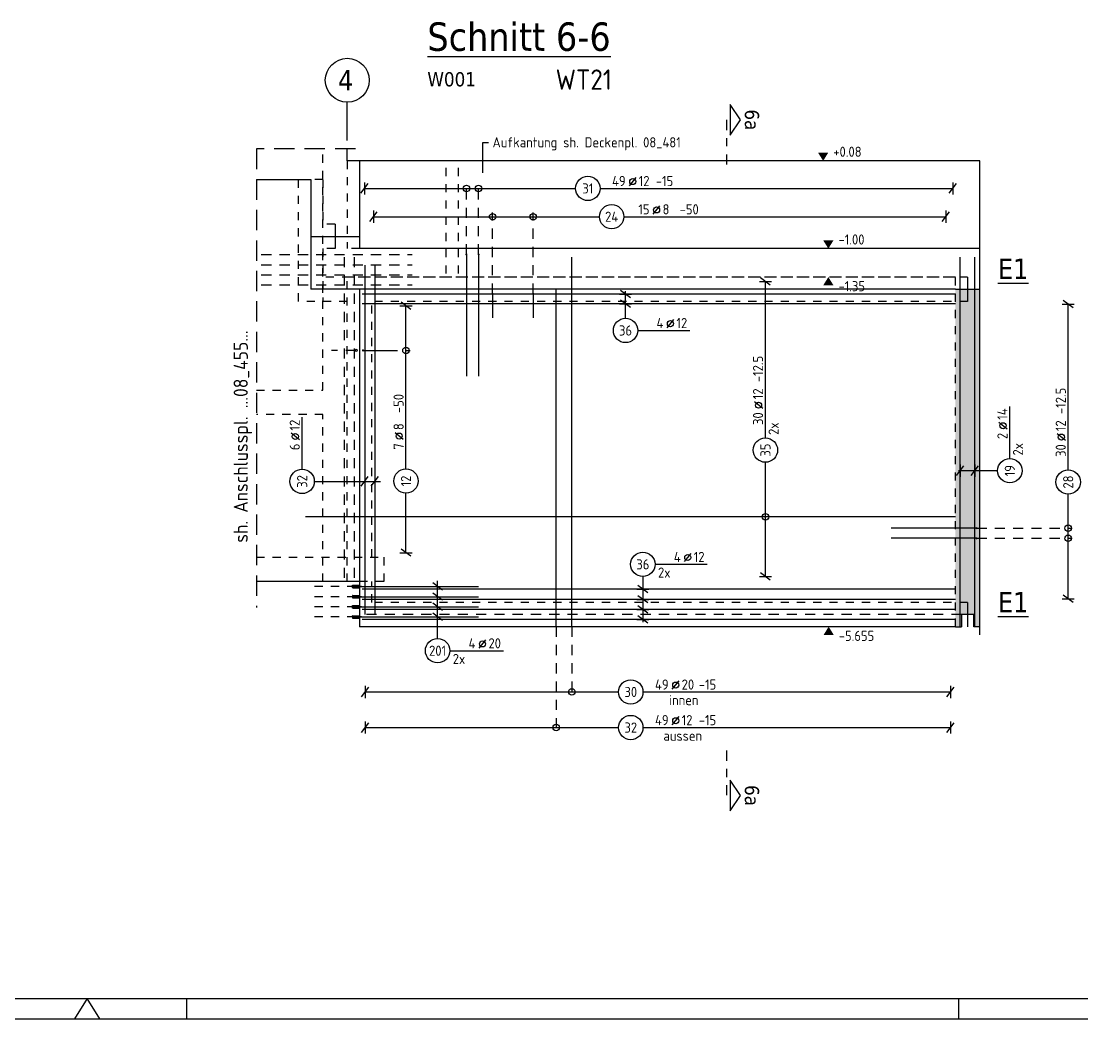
# Model space of a CAD drawing. Extents: x -0.5 to 94.3, y -7.1 to 49.1.
# Drawn here: x 38.41 to 51.47, y 0 to 12.28 of the extents above; entities that cross this region are included whole.
import ezdxf
from ezdxf.enums import TextEntityAlignment as Align

# ---------------------------------------------------------------- set-up
doc = ezdxf.new("R2010")
doc.units = 0
doc.header["$LTSCALE"] = 0.5
for name, pattern in [('AUSGEZOGEN', [1000.01, 1000, 0.01]), ('DASHDOTSMALL', [1.05, 0.5, -0.25, 0.05, -0.25]), ('DASHED', [0.75, 0.5, -0.25]), ('DOT', [0.175, 0.05, -0.125]), ('HIDDEN', [0.375, 0.25, -0.125]), ('HIDDEN2', [0.187, 0.125, -0.062]), ('HIDDEN4', [0.12, 0.02, -0.1]), ('PUNKT', [0.175, 0.05, -0.125]), ('STRICHPUNKT', [1, 0.5, -0.25, 0, -0.25]), ('STRICHPUNKT2', [0.55, 0.25, -0.125, 0.05, -0.125]), ('VERDECKT', [0.375, 0.25, -0.125])]:
    doc.linetypes.add(name, pattern=pattern)
for name, color, linetype in [('ACHSEN', 150, 'Continuous'), ('AFB', 7, 'Continuous'), ('AFU', 7, 'Continuous'), ('BETON', 7, 'Continuous'), ('DRUEBER', 7, 'Continuous'), ('Fugenband', 7, 'Continuous'), ('grau_mittel', 7, 'Continuous'), ('HILFE', 7, 'Continuous'), ('koten', 7, 'Continuous'), ('LENTON', 7, 'Continuous'), ('RAHMEN', 7, 'Continuous'), ('RND', 7, 'Continuous'), ('SCHNITTE', 6, 'STRICHPUNKT'), ('SFP_Achsen', 7, 'Continuous'), ('TEXT', 7, 'Continuous')]:
    doc.layers.add(name, color=color, linetype=linetype)
doc.layers.add('NOPLOT', color=7, linetype='Continuous', plot=False)
doc.styles.add('helv', font='tahoma.ttf')
doc.styles.add('txt', font='isocp.shx')
doc.linetypes.add('AFU_50L', pattern='A,0.75,["/",Standard,S=0.2,R=0,X=-0.01,Y=-0.1],0.07,["/",Standard,S=0.2,R=0,X=-0.01,Y=-0.1],0.75', length=1.57)
doc.linetypes.add('AFU_50M', pattern='A,0.45,["/",Standard,S=0.2,R=0,X=-0.01,Y=-0.1],0.07,["/",Standard,S=0.2,R=0,X=-0.01,Y=-0.1],0.45', length=0.97)

# ---------------------------------------------------------------- blocks, each defined once
blk = doc.blocks.new('OKRD_O')
at = {"color": 0, "linetype": 'ByBlock'}
blk.add_solid([(-0.125, 0.202), (0.125, 0.202), (0, 0)], dxfattribs=at)
at = {"color": 0, "linetype": 'ByBlock', "style": 'txt'}
blk.add_attdef('OKRD', (0.25, 0.1), '', height=0.25, dxfattribs=at)
blk = doc.blocks.new('OKRD_U')
at = {"color": 0, "linetype": 'ByBlock'}
blk.add_solid([(-0.125, -0.202), (0.125, -0.202), (0, 0)], dxfattribs=at)
at = {"color": 0, "linetype": 'ByBlock', "style": 'txt'}
blk.add_attdef('OKRD', (0.25, -0.35), '', height=0.25, dxfattribs=at)
blk = doc.blocks.new('SCHN-2')
at = {"layer": 'SCHNITTE', "color": 6, "linetype": 'Continuous'}
blk.add_lwpolyline([(0.378, 0.088), (0, 0.34), (-0.378, 0.088)], close=True, dxfattribs=at)
at = {"layer": 'SCHNITTE', "color": 1, "linetype": 'DASHDOTSMALL', "style": 'helv'}
blk.add_attdef('SCHN-2', text='', height=0.35, dxfattribs=at).set_placement((0, 0.45), align=Align.CENTER)
blk = doc.blocks.new('RND_LEI')
at = {"layer": 'RND', "color": 7, "linetype": 'Continuous'}
blk.add_line((1.022, 0.066), (1.19, 0.27), dxfattribs=at)
for centre, radius in [((0, 0), 0.3), ((1.106, 0.168), 0.075)]:
    blk.add_circle(centre, radius, dxfattribs=at)
at = {"layer": 'RND', "color": 7, "linetype": 'Continuous', "style": 'txt'}
blk.add_attdef('ANZ', text='', height=0.25, dxfattribs=at).set_placement((0.931, 0.057), align=Align.RIGHT)
for tag, p in [('DUM', (1.253, 0.057)), ('ABSTD', (1.674, 0.057)), ('POSTXT', (0.374, -0.327))]:
    blk.add_attdef(tag, p, '', height=0.25, dxfattribs=at)
blk.add_attdef('POSL', text='', height=0.25, dxfattribs=at).set_placement((0, 0), align=Align.MIDDLE)
blk = doc.blocks.new('lei_gre')
at = {"layer": 'RND', "color": 7, "linetype": 'Continuous'}
for p, q in [((-0.09, -0.12), (0.09, 0.12)), ((0, 0.15), (0, -0.15))]:
    blk.add_line(p, q, dxfattribs=at)
blk = doc.blocks.new('DINA0')
at = {"color": 7, "linetype": 'Continuous'}
for p, q in [((59.45, 0.5), (59.14, 0)), ((59.76, 0), (59.45, 0.5))]:
    blk.add_line(p, q, dxfattribs=at)
at = {"layer": 'RAHMEN', "color": 5}
blk.add_line((2, 0.5), (118.4, 0.5), dxfattribs=at)
at = {"layer": 'RAHMEN', "color": 7}
for p, q in [((61.9, 0), (61.9, 0.5)), ((80.9, 0.5), (80.9, 0))]:
    blk.add_line(p, q, dxfattribs=at)
at = {"layer": 'RAHMEN'}
blk.add_line((0, 0), (118.9, 0), dxfattribs=at)

msp = doc.modelspace()

# ---------------------------------------------------------------- hatches: boundary and pattern name
at = {"layer": 'grau_mittel'}
msp.add_hatch(color=61, dxfattribs=at).paths.add_polyline_path([(50.2112, 8.982), (49.9112, 8.982), (49.9112, 4.827), (49.9862, 4.827), (49.9862, 4.977), (50.1362, 4.977), (50.1362, 4.827), (50.2112, 4.827)])

# ---------------------------------------------------------------- linework, layer by layer
at = {"layer": 'ACHSEN', "color": 140, "linetype": 'AUSGEZOGEN'}
for p, q in [((42.4262, 10.8143), (42.4262, 11.2842)), ((42.603, 5.322), (42.472, 5.322)), ((42.603, 5.197), (42.472, 5.197)), ((42.603, 5.072), (42.472, 5.072)), ((42.603, 4.947), (42.472, 4.947))]:
    msp.add_line(p, q, dxfattribs=at)
at = {"layer": 'AFB', "color": 1, "linetype": 'AUSGEZOGEN'}
for p, q in [((42.2762, 9.782), (42.2762, 9.482)), ((50.0612, 9.132), (50.0612, 8.832))]:
    msp.add_line(p, q, dxfattribs=at)
at = {"layer": 'AFU', "color": 8, "linetype": 'AFU_50M'}
for p, q in [((42.5762, 10.562), (42.5762, 9.482)), ((41.9762, 10.332), (41.9762, 8.982)), ((41.9762, 9.632), (42.5762, 9.632)), ((49.9112, 8.982), (50.2112, 8.982))]:
    msp.add_line(p, q, dxfattribs=at)
at = {"layer": 'AFU', "color": 8, "linetype": 'AFU_50L'}
for p, q in [((41.3073, 10.332), (41.9762, 10.332)), ((49.9112, 8.982), (41.9762, 8.982)), ((42.5762, 8.982), (42.5762, 4.827)), ((42.5762, 5.382), (41.3073, 5.382)), ((49.9112, 4.827), (42.5762, 4.827))]:
    msp.add_line(p, q, dxfattribs=at)
at = {"layer": 'AFU', "color": 1, "linetype": 'AUSGEZOGEN'}
msp.add_line((50.0612, 5.127), (50.0612, 4.827), dxfattribs=at)
at = {"layer": 'AFU', "color": 171, "linetype": 'HIDDEN'}
msp.add_line((49.9862, 4.977), (42.5762, 4.977), dxfattribs=at)
at = {"layer": 'AFU', "color": 8, "linetype": 'AUSGEZOGEN'}
for p, q in [((50.1362, 4.977), (49.9862, 4.977)), ((49.9862, 4.977), (49.9862, 4.827)), ((50.1362, 4.827), (50.1362, 4.977)), ((49.9112, 4.827), (49.9862, 4.827)), ((50.2112, 4.827), (50.1362, 4.827))]:
    msp.add_line(p, q, dxfattribs=at)
at = {"layer": 'BETON', "color": 6, "linetype": 'AUSGEZOGEN'}
for p, q in [((42.4262, 10.562), (42.4262, 10.7085)), ((50.2112, 10.562), (42.4262, 10.562)), ((50.2112, 4.727), (50.2112, 10.562))]:
    msp.add_line(p, q, dxfattribs=at)
at = {"layer": 'BETON', "color": 8, "linetype": 'AFU_50L'}
msp.add_line((50.2112, 9.482), (42.5762, 9.482), dxfattribs=at)
at = {"layer": 'DRUEBER', "color": 7, "linetype": 'PUNKT'}
for p, q in [((42.1262, 7.7394), (42.1262, 10.7085)), ((42.4262, 10.562), (42.4262, 9.482)), ((42.5762, 9.482), (42.4262, 9.482)), ((42.4262, 5.382), (42.4262, 9.132)), ((49.9112, 9.132), (42.4262, 9.132)), ((49.9112, 4.827), (49.9112, 9.132)), ((42.1262, 5.382), (42.1262, 7.4394))]:
    msp.add_line(p, q, dxfattribs=at)
at = {"layer": 'DRUEBER', "color": 7, "linetype": 'DOT'}
for p, q in [((41.3073, 7.7394), (42.1262, 7.7394)), ((42.1262, 7.4394), (41.3073, 7.4394))]:
    msp.add_line(p, q, dxfattribs=at)
at = {"layer": 'Fugenband', "color": 102, "linetype": 'HIDDEN4'}
for p, q in [((41.8262, 8.832), (41.8262, 10.332)), ((42.1262, 10.332), (41.9762, 10.332)), ((42.1262, 10.332), (42.1262, 9.782)), ((42.2762, 9.782), (42.1262, 9.782)), ((42.2762, 9.482), (42.1262, 9.482)), ((42.1262, 9.482), (42.1262, 8.832)), ((50.0612, 9.132), (42.1262, 9.132)), ((42.4262, 8.832), (41.8262, 8.832)), ((42.4262, 5.382), (42.4262, 8.832)), ((50.0612, 8.832), (42.7262, 8.832)), ((42.7262, 5.682), (42.7262, 8.832)), ((41.3073, 5.682), (42.8762, 5.682)), ((42.8762, 5.682), (42.8762, 5.382)), ((42.8762, 5.382), (42.5762, 5.382)), ((42.7262, 5.127), (42.7262, 5.382)), ((50.0612, 5.127), (42.7262, 5.127))]:
    msp.add_line(p, q, dxfattribs=at)
at = {"layer": 'HILFE', "color": 102, "linetype": 'DASHED'}
for p, q in [((42.5262, 10.7085), (41.3073, 10.7085)), ((41.3073, 10.7085), (41.3073, 5.0654))]:
    msp.add_line(p, q, dxfattribs=at)
at = {"layer": 'HILFE', "color": 102, "linetype": 'AUSGEZOGEN'}
for p, q in [((44.1623, 10.7828), (44.0915, 10.7828)), ((44.0915, 10.7828), (44.0915, 10.4158))]:
    msp.add_line(p, q, dxfattribs=at)
at = {"layer": 'LENTON', "color": 102}
for p, q in [((42.4895, 5.3376), (42.4895, 5.3298)), ((42.4895, 5.3376), (42.4905, 5.3376)), ((42.491, 5.3323), (42.4895, 5.3342)), ((42.4895, 5.3298), (42.4895, 5.3142)), ((42.4895, 5.3142), (42.4895, 5.3064)), ((42.4895, 5.3098), (42.491, 5.3117)), ((42.4895, 5.3064), (42.4905, 5.3064)), ((42.4915, 5.3357), (42.4905, 5.3376)), ((42.4905, 5.3064), (42.4915, 5.3083)), ((42.491, 5.3323), (42.491, 5.3117)), ((42.5243, 5.3288), (42.491, 5.3323)), ((42.491, 5.3323), (42.491, 5.3117)), ((42.491, 5.3117), (42.5243, 5.3152)), ((42.4932, 5.3376), (42.4922, 5.3357)), ((42.4922, 5.3083), (42.4932, 5.3064)), ((42.4932, 5.3376), (42.5741, 5.3376)), ((42.4932, 5.3064), (42.5741, 5.3064)), ((42.5243, 5.3288), (42.5243, 5.3152)), ((42.5746, 5.3323), (42.5414, 5.3288)), ((42.5414, 5.3288), (42.5414, 5.3152)), ((42.5414, 5.3152), (42.5746, 5.3117)), ((42.5762, 5.3355), (42.5741, 5.3376)), ((42.5741, 5.3064), (42.5762, 5.3085)), ((42.5762, 5.3342), (42.5746, 5.3323)), ((42.5746, 5.3323), (42.5746, 5.3117)), ((42.5746, 5.3117), (42.5746, 5.3323)), ((42.5746, 5.3117), (42.5762, 5.3098)), ((42.5762, 5.3355), (42.5762, 5.3337)), ((42.5762, 5.3337), (42.5762, 5.322)), ((42.5762, 5.322), (42.5762, 5.3103)), ((42.5762, 5.3103), (42.5762, 5.3085)), ((42.4895, 5.2126), (42.4895, 5.2048)), ((42.4895, 5.2126), (42.4905, 5.2126)), ((42.491, 5.2073), (42.4895, 5.2092)), ((42.4895, 5.2048), (42.4895, 5.1892)), ((42.4895, 5.1892), (42.4895, 5.1814)), ((42.4895, 5.1848), (42.491, 5.1867)), ((42.4895, 5.1814), (42.4905, 5.1814)), ((42.4915, 5.2107), (42.4905, 5.2126)), ((42.4905, 5.1814), (42.4915, 5.1833)), ((42.491, 5.2073), (42.491, 5.1867)), ((42.5243, 5.2038), (42.491, 5.2073)), ((42.491, 5.2073), (42.491, 5.1867)), ((42.491, 5.1867), (42.5243, 5.1902)), ((42.4932, 5.2126), (42.4922, 5.2107)), ((42.4922, 5.1833), (42.4932, 5.1814)), ((42.4932, 5.2126), (42.5741, 5.2126)), ((42.4932, 5.1814), (42.5741, 5.1814)), ((42.5243, 5.2038), (42.5243, 5.1902)), ((42.5746, 5.2073), (42.5414, 5.2038)), ((42.5414, 5.2038), (42.5414, 5.1902)), ((42.5414, 5.1902), (42.5746, 5.1867)), ((42.5762, 5.2105), (42.5741, 5.2126)), ((42.5741, 5.1814), (42.5762, 5.1835)), ((42.5762, 5.2092), (42.5746, 5.2073)), ((42.5746, 5.2073), (42.5746, 5.1867)), ((42.5746, 5.1867), (42.5746, 5.2073)), ((42.5746, 5.1867), (42.5762, 5.1848)), ((42.5762, 5.2105), (42.5762, 5.2087)), ((42.5762, 5.2087), (42.5762, 5.197)), ((42.5762, 5.197), (42.5762, 5.1853)), ((42.5762, 5.1853), (42.5762, 5.1835)), ((42.4895, 5.0876), (42.4895, 5.0798)), ((42.4895, 5.0876), (42.4905, 5.0876)), ((42.491, 5.0823), (42.4895, 5.0842)), ((42.4895, 5.0798), (42.4895, 5.0642)), ((42.4895, 5.0642), (42.4895, 5.0564)), ((42.4895, 5.0598), (42.491, 5.0617)), ((42.4895, 5.0564), (42.4905, 5.0564)), ((42.4895, 4.9626), (42.4895, 4.9548)), ((42.4895, 4.9626), (42.4905, 4.9626)), ((42.4915, 5.0857), (42.4905, 5.0876)), ((42.4905, 5.0564), (42.4915, 5.0583)), ((42.4915, 4.9607), (42.4905, 4.9626)), ((42.491, 5.0823), (42.491, 5.0617)), ((42.5243, 5.0788), (42.491, 5.0823)), ((42.491, 5.0823), (42.491, 5.0617)), ((42.491, 5.0617), (42.5243, 5.0652)), ((42.4932, 5.0876), (42.4922, 5.0857)), ((42.4922, 5.0583), (42.4932, 5.0564)), ((42.4932, 4.9626), (42.4922, 4.9607)), ((42.4932, 5.0876), (42.5741, 5.0876)), ((42.4932, 5.0564), (42.5741, 5.0564)), ((42.4932, 4.9626), (42.5741, 4.9626)), ((42.5243, 5.0788), (42.5243, 5.0652)), ((42.5746, 5.0823), (42.5414, 5.0788)), ((42.5414, 5.0788), (42.5414, 5.0652)), ((42.5414, 5.0652), (42.5746, 5.0617)), ((42.5762, 5.0855), (42.5741, 5.0876)), ((42.5741, 5.0564), (42.5762, 5.0585)), ((42.5762, 4.9605), (42.5741, 4.9626)), ((42.5762, 5.0842), (42.5746, 5.0823)), ((42.5746, 5.0823), (42.5746, 5.0617)), ((42.5746, 5.0617), (42.5746, 5.0823)), ((42.5746, 5.0617), (42.5762, 5.0598)), ((42.5762, 5.0855), (42.5762, 5.0837)), ((42.5762, 5.0837), (42.5762, 5.072)), ((42.5762, 5.072), (42.5762, 5.0603)), ((42.5762, 5.0603), (42.5762, 5.0585)), ((42.491, 4.9573), (42.4895, 4.9592)), ((42.4895, 4.9548), (42.4895, 4.9392)), ((42.4895, 4.9392), (42.4895, 4.9314)), ((42.4895, 4.9348), (42.491, 4.9367)), ((42.4895, 4.9314), (42.4905, 4.9314)), ((42.4905, 4.9314), (42.4915, 4.9333)), ((42.491, 4.9573), (42.491, 4.9367)), ((42.5243, 4.9538), (42.491, 4.9573)), ((42.491, 4.9573), (42.491, 4.9367)), ((42.491, 4.9367), (42.5243, 4.9402)), ((42.4922, 4.9333), (42.4932, 4.9314)), ((42.4932, 4.9314), (42.5741, 4.9314)), ((42.5243, 4.9538), (42.5243, 4.9402)), ((42.5746, 4.9573), (42.5414, 4.9538)), ((42.5414, 4.9538), (42.5414, 4.9402)), ((42.5414, 4.9402), (42.5746, 4.9367)), ((42.5741, 4.9314), (42.5762, 4.9335)), ((42.5762, 4.9592), (42.5746, 4.9573)), ((42.5746, 4.9573), (42.5746, 4.9367)), ((42.5746, 4.9367), (42.5746, 4.9573)), ((42.5746, 4.9367), (42.5762, 4.9348)), ((42.5762, 4.9605), (42.5762, 4.9587)), ((42.5762, 4.9587), (42.5762, 4.947)), ((42.5762, 4.947), (42.5762, 4.9353)), ((42.5762, 4.9353), (42.5762, 4.9335))]:
    msp.add_line(p, q, dxfattribs=at)
for centre, start, end in [((42.4919, 5.3359), 207.50004, 332.49996), ((42.4919, 5.3081), 27.50006, 152.49994), ((42.4919, 5.2109), 207.50004, 332.49996), ((42.4919, 5.1831), 27.50006, 152.49994), ((42.4919, 5.0859), 207.50004, 332.49996), ((42.4919, 5.0581), 27.50006, 152.49994), ((42.4919, 4.9609), 207.50004, 332.49996), ((42.4919, 4.9331), 27.50006, 152.49994)]:
    msp.add_arc(centre, 0.00041, start, end, dxfattribs=at)
at = {"layer": 'RND', "color": 1, "linetype": 'HIDDEN2'}
for p, q in [((43.6431, 9.1754), (43.6431, 10.5125)), ((43.7931, 9.1754), (43.7931, 10.5125))]:
    msp.add_line(p, q, dxfattribs=at)
at = {"layer": 'RND', "color": 7, "linetype": 'AUSGEZOGEN'}
for p, q in [((42.6376, 10.223), (45.237, 10.223)), ((45.537, 10.223), (49.8808, 10.223)), ((42.747, 9.8751), (45.5301, 9.8751)), ((45.8301, 9.8751), (49.795, 9.8751)), ((47.5729, 7.1514), (47.5729, 9.0756)), ((43.1486, 6.771), (43.1486, 8.7765)), ((51.2992, 6.7585), (51.2992, 8.7999)), ((46.0009, 8.4742), (46.6409, 8.4742)), ((50.5812, 6.898), (50.5812, 7.538)), ((41.8702, 6.766), (41.8702, 7.406)), ((47.5729, 5.4458), (47.5729, 6.8514)), ((43.1486, 5.7386), (43.1486, 6.471)), ((51.2992, 5.1722), (51.2992, 6.4585)), ((46.2141, 5.5951), (46.8541, 5.5951)), ((43.6874, 4.5314), (44.3474, 4.5314)), ((42.6475, 4.024), (45.7656, 4.024)), ((46.0656, 4.024), (49.8514, 4.024)), ((42.6475, 3.5857), (45.7656, 3.5857)), ((46.0656, 3.5857), (49.8514, 3.5857))]:
    msp.add_line(p, q, dxfattribs=at)
at = {"layer": 'RND', "color": 102, "linetype": 'VERDECKT'}
for p, q in [((43.8922, 9.4101), (43.8922, 10.273)), ((44.0422, 9.4101), (44.0422, 10.273)), ((44.2151, 8.9286), (44.2151, 9.9251)), ((44.7151, 8.9286), (44.7151, 9.9251)), ((42.9204, 8.2286), (43.1986, 8.2286)), ((50.1712, 6.0405), (51.3492, 6.0405)), ((50.1712, 5.9155), (51.3492, 5.9155)), ((44.9982, 4.827), (44.9982, 3.5357)), ((45.1907, 4.827), (45.1907, 3.974))]:
    msp.add_line(p, q, dxfattribs=at)
at = {"layer": 'RND', "color": 102, "linetype": 'AUSGEZOGEN'}
for p, q in [((45.8509, 8.6242), (45.8509, 8.9568)), ((50.4312, 6.748), (49.9514, 6.748)), ((42.0202, 6.616), (42.8364, 6.616)), ((43.5374, 4.6814), (43.5374, 5.3907)), ((46.0641, 5.4451), (46.0641, 4.885))]:
    msp.add_line(p, q, dxfattribs=at)
at = {"layer": 'RND', "color": 7, "linetype": 'HIDDEN'}
for points in [[(41.3678, 9.4093), (43.2262, 9.4093)], [(41.3678, 9.2843), (43.2262, 9.2843)], [(42.3869, 9.3782), (42.3869, 5.382)], [(42.5124, 9.3782), (42.5124, 5.382)], [(41.3678, 9.1593), (43.2262, 9.1593)], [(41.3678, 9.0343), (43.2262, 9.0343)], [(42.532, 8.2286), (42.232, 8.2286)]]:
    msp.add_lwpolyline(points, dxfattribs=at)
at = {"layer": 'RND', "color": 7, "linetype": 'AUSGEZOGEN'}
for points, const_width in [([(43.8859, 9.4101, 1), (43.8984, 9.4101, 1)], 0.0125), ([(44.0359, 9.4101, 1), (44.0484, 9.4101, 1)], 0.0125), ([(44.2101, 8.9286, 1), (44.2201, 8.9286, 1)], 0.01), ([(44.7101, 8.9286, 1), (44.7201, 8.9286, 1)], 0.01), ([(42.6134, 8.2286, 1), (42.6274, 8.2286, 1)], 0.014), ([(50.1774, 6.0405, -1), (50.1649, 6.0405, -1)], 0.0125), ([(50.1774, 5.9155, -1), (50.1649, 5.9155, -1)], 0.0125)]:
    msp.add_lwpolyline(points, format="xyb", close=True, dxfattribs=dict(at, const_width=const_width))
at = {"layer": 'RND', "color": 1, "linetype": 'AUSGEZOGEN'}
for points in [[(43.8922, 9.4101), (43.8922, 7.9101)], [(44.0422, 9.4101), (44.0422, 7.9101)], [(42.64, 9.277), (42.64, 4.977)], [(42.7655, 9.277), (42.7655, 4.977)], [(45.1907, 4.827), (45.1907, 9.377)], [(49.9717, 4.827), (49.9717, 9.377)], [(50.1507, 4.827), (50.1507, 9.377)], [(49.9112, 8.922), (42.6112, 8.922)], [(44.2151, 8.9286), (44.2151, 8.6286)], [(44.7151, 8.9286), (44.7151, 8.6286)], [(44.9982, 4.827), (44.9982, 8.977)], [(49.9112, 8.8017), (42.6112, 8.8017)], [(42.6204, 8.2286), (42.9204, 8.2286)], [(49.9112, 6.1799), (41.9112, 6.1799)], [(50.1712, 6.0405), (49.1212, 6.0405)], [(50.1712, 5.9155), (49.1212, 5.9155)], [(42.5414, 5.322), (44.0414, 5.322)], [(49.9112, 5.2891), (42.6112, 5.2891)], [(42.5414, 5.197), (44.0414, 5.197)], [(49.9112, 5.1641), (42.6112, 5.1641)], [(42.5414, 5.072), (44.0414, 5.072)], [(49.9112, 5.0391), (42.6112, 5.0391)], [(42.5414, 4.947), (44.0414, 4.947)], [(49.9112, 4.9141), (42.6112, 4.9141)]]:
    msp.add_lwpolyline(points, dxfattribs=at)
at = {"layer": 'RND', "color": 1, "linetype": 'HIDDEN2'}
for points in [[(42.5243, 5.322), (41.9409, 5.322)], [(42.5243, 5.197), (41.9409, 5.197)], [(42.5243, 5.072), (41.9409, 5.072)], [(42.5243, 4.947), (41.9409, 4.947)]]:
    msp.add_lwpolyline(points, dxfattribs=at)
at = {"layer": 'RND', "color": 7, "linetype": 'AUSGEZOGEN'}
for centre, radius in [((43.8922, 10.223), 0.04), ((44.0422, 10.223), 0.04), ((44.2151, 9.8751), 0.04), ((44.7151, 9.8751), 0.04), ((42.532, 8.2286), 0.014), ((43.1486, 8.2286), 0.04), ((47.5729, 6.1799), 0.04), ((51.2992, 6.0405), 0.04), ((51.2992, 5.9155), 0.04), ((45.1907, 4.024), 0.04), ((44.9982, 3.5857), 0.04)]:
    msp.add_circle(centre, radius, dxfattribs=at)
at = {"layer": 'SCHNITTE', "color": 6, "linetype": 'STRICHPUNKT2'}
for p, q in [((47.0949, 11.0671), (47.0949, 10.4495)), ((47.0949, 3.3015), (47.0949, 2.7492))]:
    msp.add_line(p, q, dxfattribs=at)
at = {"layer": 'SFP_Achsen', "color": 7, "linetype": 'AUSGEZOGEN'}
msp.add_circle((42.4262, 11.5547), 0.2705, dxfattribs=at)

# ---------------------------------------------------------------- block references
at = {"layer": 'koten', "color": 7, "linetype": 'PUNKT', "xscale": 0.5, "yscale": 0.5, "zscale": 0.5}
msp.add_blockref('OKRD_O', (48.2835, 10.562), dxfattribs=at).add_auto_attribs({'OKRD': '+0.08'})
at = {"layer": 'koten', "color": 7, "linetype": 'AUSGEZOGEN', "xscale": 0.5, "yscale": 0.5, "zscale": 0.5}
for name, p, values in [('OKRD_O', (48.3475, 9.482), {'OKRD': '-1.00'}), ('OKRD_U', (48.3475, 9.132), {'OKRD': '-1.35'}), ('OKRD_U', (48.3513, 4.827), {'OKRD': '-5.655'})]:
    msp.add_blockref(name, p, dxfattribs=at).add_auto_attribs(values)
at = {"layer": 'RAHMEN', "color": 5, "linetype": 'AUSGEZOGEN', "xscale": 0.5, "yscale": 0.5, "zscale": 0.5}
msp.add_blockref('DINA0', (9.5, 0), dxfattribs=at)
at = {"layer": 'RND', "color": 7, "linetype": 'AUSGEZOGEN', "xscale": 0.5, "yscale": 0.5, "zscale": 0.5}
for p, values in [((45.387, 10.223), {'POSL': '31', 'DUM': '12', 'ANZ': '49', 'ABSTD': '-15'}), ((45.6801, 9.8751), {'POSL': '24', 'DUM': '8', 'ANZ': '15', 'ABSTD': '-50'}), ((45.8509, 8.4742), {'POSL': '36', 'DUM': '12', 'ANZ': '4'}), ((46.0641, 5.5951), {'POSL': '36', 'DUM': '12', 'ANZ': '4', 'POSTXT': '2x'}), ((43.5374, 4.5314), {'POSL': '201', 'DUM': '20', 'ANZ': '4', 'POSTXT': '2x'}), ((45.9156, 4.024), {'POSL': '30', 'DUM': '20', 'ANZ': '49', 'ABSTD': '-15', 'POSTXT': '    innen'}), ((45.9156, 3.5857), {'POSL': '32', 'DUM': '12', 'ANZ': '49', 'ABSTD': '-15', 'POSTXT': '   aussen'})]:
    msp.add_blockref('RND_LEI', p, dxfattribs=at).add_auto_attribs(values)
for p in [(42.6376, 10.223), (49.8808, 10.223), (42.747, 9.8751), (49.795, 9.8751), (49.9717, 6.748), (50.1507, 6.748), (42.64, 6.616), (42.7655, 6.616), (42.6475, 4.024), (49.8514, 4.024), (42.6475, 3.5857), (49.8514, 3.5857)]:
    msp.add_blockref('lei_gre', p, dxfattribs=at)
at = {"layer": 'RND', "color": 7, "linetype": 'AUSGEZOGEN', "xscale": 0.5, "yscale": 0.5, "zscale": 0.5, "rotation": 90}
for p in [(47.5729, 9.0756), (45.8509, 8.922), (43.1486, 8.7765), (45.8509, 8.8017), (51.2992, 8.7999), (43.1486, 5.7386), (47.5729, 5.4458), (43.5374, 5.322), (43.5374, 5.197), (46.0641, 5.2891), (43.5374, 5.072), (46.0641, 5.1641), (51.2992, 5.1722), (43.5374, 4.947), (46.0641, 5.0391), (46.0641, 4.9141)]:
    msp.add_blockref('lei_gre', p, dxfattribs=at)
for p, values in [((47.5729, 7.0014), {'POSL': '35', 'DUM': '12', 'ANZ': '30', 'ABSTD': '-12.5', 'POSTXT': '2x'}), ((51.2992, 6.6085), {'POSL': '28', 'DUM': '12', 'ANZ': '30', 'ABSTD': '-12.5'}), ((43.1486, 6.621), {'POSL': '12', 'DUM': '8', 'ANZ': '7', 'ABSTD': '-50'}), ((50.5812, 6.748), {'POSL': '19', 'DUM': '14', 'ANZ': '2', 'POSTXT': '2x'}), ((41.8702, 6.616), {'POSL': '32', 'DUM': '12', 'ANZ': '6'})]:
    msp.add_blockref('RND_LEI', p, dxfattribs=at).add_auto_attribs(values)
at = {"layer": 'SCHNITTE', "color": 6, "linetype": 'STRICHPUNKT2', "xscale": 0.5, "yscale": 0.5, "zscale": 0.5, "rotation": 270}
for p in [(47.0949, 11.0671), (47.0949, 2.7492)]:
    msp.add_blockref('SCHN-2', p, dxfattribs=at).add_auto_attribs({'SCHN-2': '6a'})

# ---------------------------------------------------------------- texts
at = {"layer": 'NOPLOT', "color": 191, "linetype": 'Continuous', "style": 'txt'}
msp.add_text('WT21', height=0.25, dxfattribs=at).set_placement((44.9905, 11.4381))
at = {"layer": 'SFP_Achsen', "color": 6, "linetype": 'AUSGEZOGEN', "style": 'helv'}
msp.add_text('4', height=0.25, dxfattribs=at).set_placement((42.3121, 11.4303))
at = {"layer": 'TEXT', "color": 5, "linetype": 'AUSGEZOGEN', "style": 'helv'}
msp.add_text('%%USchnitt 6-6', height=0.35, dxfattribs=at).set_placement((43.4117, 11.917))
at = {"layer": 'TEXT', "color": 1, "linetype": 'AUSGEZOGEN', "style": 'helv'}
msp.add_text('W001', height=0.175, dxfattribs=at).set_placement((43.4117, 11.4795))
at = {"layer": 'TEXT', "color": 1, "linetype": 'DOT', "style": 'txt'}
msp.add_text('Aufkantung sh. Deckenpl. 08_481', height=0.125, dxfattribs=at).set_placement((44.2138, 10.7282))
at = {"layer": 'TEXT', "color": 6, "linetype": 'AUSGEZOGEN', "style": 'helv'}
for p in [(50.4351, 9.1085), (50.4351, 5.0036)]:
    msp.add_text('%%UE1', height=0.25, dxfattribs=at).set_placement(p)
at = {"layer": 'TEXT', "color": 1, "linetype": 'AUSGEZOGEN', "style": 'txt'}
msp.add_text('sh. Anschlusspl. ...08_455...', height=0.175, rotation=90, dxfattribs=at).set_placement((41.202, 5.8608))

doc.saveas('drawing.dxf')
